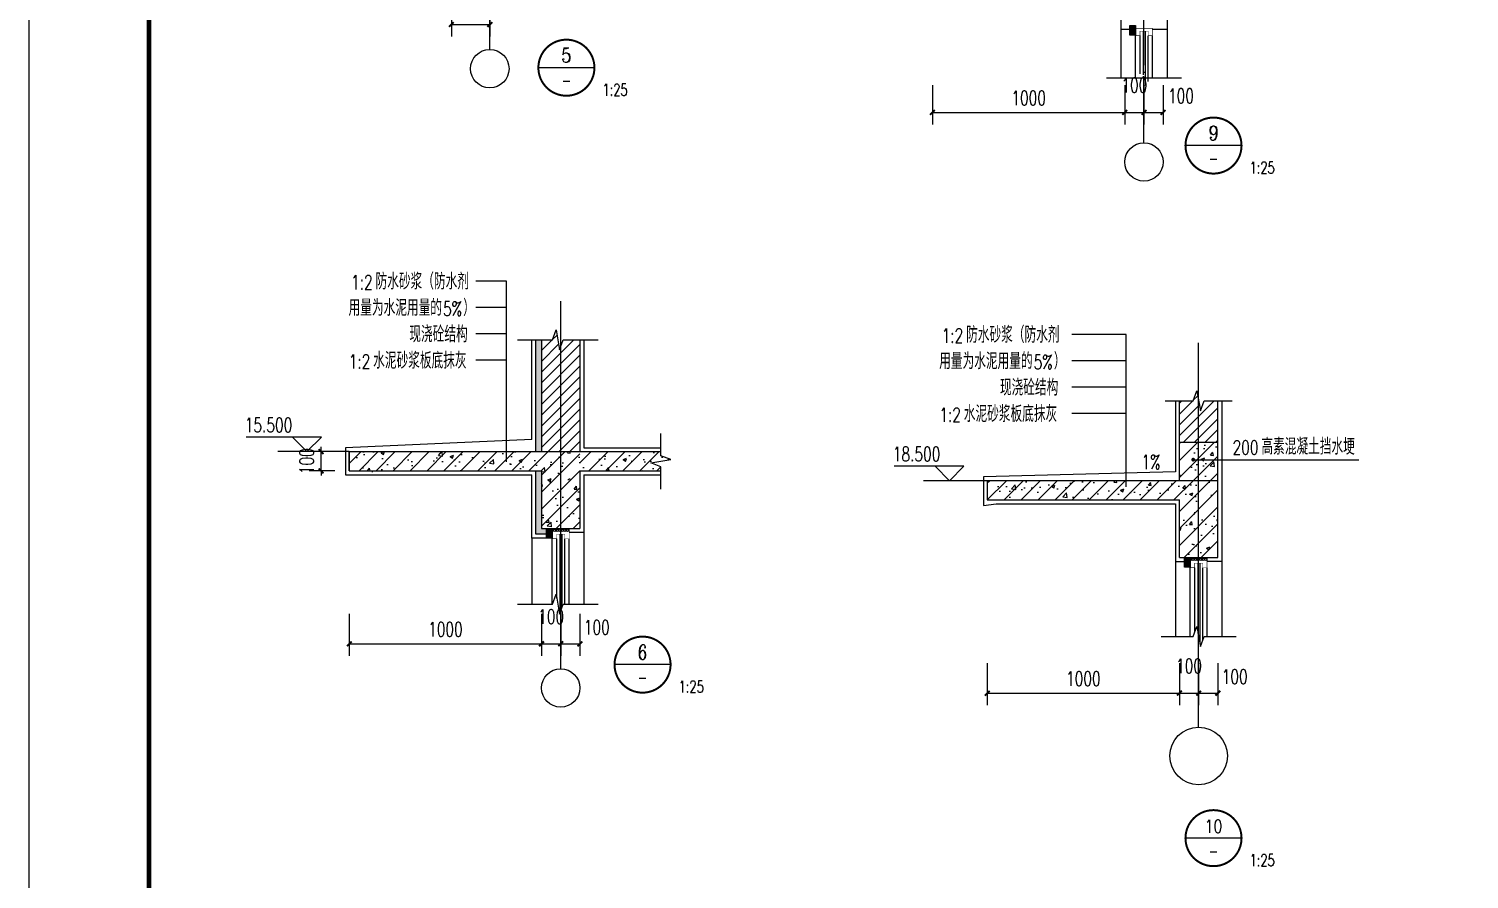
# Model space of a CAD drawing. Extents: x -4747 to 1060961, y -766984 to 396631.
# Drawn here: x 421921 to 466887, y -169445 to -142889 of the extents above; entities that cross this region are included whole.
import ezdxf
from ezdxf.enums import TextEntityAlignment as Align

# ---------------------------------------------------------------- set-up
doc = ezdxf.new("R2010")
doc.units = 0
doc.header["$LTSCALE"] = 1000
doc.header["$MEASUREMENT"] = 0
doc.linetypes.add('DASH', pattern=[0.35, 0.25, -0.1])
doc.linetypes.add('DOTE', pattern=[2.42, 2, -0.2, 0.02, -0.2])
doc.layers.get('0').update_dxf_attribs({"linetype": 'CONTINUOUS'})
doc.layers.get('DEFPOINTS').update_dxf_attribs({"linetype": 'CONTINUOUS'})
for name, color, linetype in [('AXIS', 3, 'CONTINUOUS'), ('DIM_ELEV', 3, 'CONTINUOUS'), ('DIM_IDEN', 3, 'CONTINUOUS'), ('DIM_LEAD', 3, 'CONTINUOUS'), ('DIM_SYMB', 3, 'CONTINUOUS'), ('DOTE', 1, 'DOTE'), ('PUB_DIM', 3, 'CONTINUOUS'), ('PUB_TEXT', 7, 'CONTINUOUS'), ('PUB_TITLE', 4, 'CONTINUOUS'), ('WALL', 6, 'CONTINUOUS'), ('WINDOW', 4, 'CONTINUOUS'), ('做法', 252, 'CONTINUOUS'), ('剖面填充', 147, 'CONTINUOUS'), ('填充', 251, 'CONTINUOUS'), ('详图线条', 9, 'CONTINUOUS'), ('防水', 4, 'CONTINUOUS'), ('面积计算', 7, 'CONTINUOUS')]:
    doc.layers.add(name, color=color, linetype=linetype)
doc.styles.add('_TCH_DIM', font='SIMPLEX', dxfattribs={"bigfont": 'GBCBIG'})
doc.styles.add('_TCH_LABEL', font='COMPLEX', dxfattribs={"bigfont": 'GBCBIG'})
doc.styles.add('DIM_FONT', font='SIMPLEX', dxfattribs={"width": 0.7, "bigfont": 'GBCBIG'})
doc.dimstyles.new('DIMN150', dxfattribs={"dimscale": 1.5, "dimtxt": 300, "dimasz": 100, "dimexe": 250, "dimexo": 300, "dimgap": 150, "dimtad": 1, "dimdec": 0, "dimzin": 0, "dimtxsty": 'DIM_FONT', "dimblk": 'ARCHTICK', "dimcen": 0.09, "dimclrt": 7, "dimazin": 3, "dimtfac": 1, "dimtdec": 0, "dimtix": 1, "dimtmove": 0, "dimatfit": 3, "dimtolj": 1, "dimtzin": 0})
doc.dimstyles.new('DIMN25', dxfattribs={"dimscale": 0.25, "dimtxt": 300, "dimasz": 100, "dimexe": 250, "dimexo": 300, "dimgap": 150, "dimtad": 1, "dimdec": 0, "dimzin": 0, "dimtxsty": 'DIM_FONT', "dimblk": 'ARCHTICK', "dimcen": 0.09, "dimclrt": 7, "dimazin": 3, "dimtfac": 1, "dimtdec": 0, "dimtix": 1, "dimtmove": 0, "dimatfit": 3, "dimtolj": 1, "dimtzin": 0})
pattern_1 = [(45, (-589616.064, 449816.15), (-44.194174, 44.194174), []), (50, (-589616.06, 449816.15), (179.315046, -15.688034), [18.75, -206.25]), (355, (-589616.06, 449816.15), (-34.687833, 188.048033), [15, -165]), (100.4514, (-589601.12, 449814.84), (144.627345, 172.359886), [15.935047, -175.28553]), (46.1842, (-589616.06, 449866.15), (266.81026, -41.379754), [28.125, -309.375]), (96.6356, (-589593.83, 449862.7), (233.66568, 243.52947), [23.90257, -262.92825]), (351.1842, (-589616.06, 449866.15), (233.66549, 243.52965), [22.5, -247.5]), (21, (-589591.06, 449853.65), (149.226763, -100.654723), [18.75, -206.25]), (326, (-589591.06, 449853.65), (60.828833, 181.28751), [15, -165]), (71.4514, (-589578.63, 449845.26), (210.055657, 80.632624), [15.935047, -175.28553]), (37.5, (-589616.064, 449816.15), (3.039964, 83.2234635), [0, -163, 0, -167.5, 0, -165.625]), (7.5, (-589616.06, 449816.15), (65.767384, 98.602928), [0, -95.5, 0, -159.25, 0, -63.125]), (327.5, (-589671.814, 449816.15), (133.455609, -5.638718), [0, -62.5, 0, -195, 0, -258.75]), (317.5, (-589696.81, 449816.15), (145.796542, 25.026246), [0, -81.25, 0, -129.5, 0, -183.75])]

# ---------------------------------------------------------------- blocks, each defined once
blk = doc.blocks.new('_ARCHTICK')
at = {"color": 0, "linetype": 'BYBLOCK', "const_width": 0.4}
blk.add_lwpolyline([(-0.5, -0.5), (0.5, 0.5)], dxfattribs=at)
blk = doc.blocks.new('*D1636')
at = {"layer": 'DEFPOINTS', "color": 0}
for p in [(95, 561.1), (295, 561.1), (295, 329.7)]:
    blk.add_point(p, dxfattribs=at)
at = {"layer": 'PUB_DIM', "color": 0}
for p, q in [((95, 486.1), (95, 267.2)), ((295, 486.1), (295, 267.2)), ((95, 329.7), (295, 329.7))]:
    blk.add_line(p, q, dxfattribs=at)
at = {"layer": 'PUB_DIM', "color": 0, "xscale": 25, "yscale": 25, "zscale": 25, "rotation": 180}
blk.add_blockref('_ARCHTICK', (95, 329.7), dxfattribs=at)
at = {"layer": 'PUB_DIM', "color": 0, "xscale": 25, "yscale": 25, "zscale": 25}
blk.add_blockref('_ARCHTICK', (295, 329.7), dxfattribs=at)
at = {"layer": 'PUB_DIM', "color": 7, "insert": (188.6, 416), "char_height": 75, "attachment_point": 5, "style": 'DIM_FONT'}
blk.add_mtext('\\A1;200', dxfattribs=at)
blk = doc.blocks.new('*D1637')
at = {"layer": 'DEFPOINTS', "color": 0}
for p in [(-95.1, 2857.4), (95, 2857.4), (95, 1357.4)]:
    blk.add_point(p, dxfattribs=at)
at = {"layer": 'PUB_DIM', "color": 0}
for p, q in [((20, 2857.4), (-157.6, 2857.4)), ((-95.1, 1357.4), (-95.1, 2857.4)), ((20, 1357.4), (-157.6, 1357.4))]:
    blk.add_line(p, q, dxfattribs=at)
at = {"layer": 'PUB_DIM', "color": 0, "xscale": 25, "yscale": 25, "zscale": 25}
for p, rotation in [((-95.1, 2857.4), 90), ((-95.1, 1357.4), 270)]:
    blk.add_blockref('_ARCHTICK', p, dxfattribs=dict(at, rotation=rotation))
at = {"layer": 'PUB_DIM', "color": 7, "insert": (-170.1, 2107.4), "char_height": 75, "attachment_point": 5, "rotation": 90, "style": 'DIM_FONT'}
blk.add_mtext('\\A1;1500', dxfattribs=at)
blk = doc.blocks.new('*D1638')
at = {"layer": 'DEFPOINTS', "color": 0}
for p in [(544, 561.1), (1544, 561.1), (1544, 329.7)]:
    blk.add_point(p, dxfattribs=at)
at = {"layer": 'PUB_DIM', "color": 0}
for p, q in [((544, 486.1), (544, 267.2)), ((1544, 486.1), (1544, 267.2)), ((544, 329.7), (1544, 329.7))]:
    blk.add_line(p, q, dxfattribs=at)
at = {"layer": 'PUB_DIM', "color": 0, "xscale": 25, "yscale": 25, "zscale": 25, "rotation": 180}
blk.add_blockref('_ARCHTICK', (544, 329.7), dxfattribs=at)
at = {"layer": 'PUB_DIM', "color": 0, "xscale": 25, "yscale": 25, "zscale": 25}
blk.add_blockref('_ARCHTICK', (1544, 329.7), dxfattribs=at)
at = {"layer": 'PUB_DIM', "color": 7, "insert": (1044, 404.7), "char_height": 75, "attachment_point": 5, "style": 'DIM_FONT'}
blk.add_mtext('\\A1;1000', dxfattribs=at)
blk = doc.blocks.new('*D1639')
at = {"layer": 'DEFPOINTS', "color": 0}
for p in [(1544, 561.1), (1644, 561.1), (1644, 329.7)]:
    blk.add_point(p, dxfattribs=at)
at = {"layer": 'PUB_DIM', "color": 0}
for p, q in [((1544, 486.1), (1544, 267.2)), ((1644, 486.1), (1644, 267.2)), ((1544, 329.7), (1644, 329.7))]:
    blk.add_line(p, q, dxfattribs=at)
at = {"layer": 'PUB_DIM', "color": 0, "xscale": 25, "yscale": 25, "zscale": 25, "rotation": 180}
blk.add_blockref('_ARCHTICK', (1544, 329.7), dxfattribs=at)
at = {"layer": 'PUB_DIM', "color": 0, "xscale": 25, "yscale": 25, "zscale": 25}
blk.add_blockref('_ARCHTICK', (1644, 329.7), dxfattribs=at)
at = {"layer": 'PUB_DIM', "color": 7, "insert": (1594, 471.6), "char_height": 75, "attachment_point": 5, "style": 'DIM_FONT'}
blk.add_mtext('\\A1;100', dxfattribs=at)
blk = doc.blocks.new('*D1640')
at = {"layer": 'DEFPOINTS', "color": 0}
for p in [(1644, 561.1), (1744, 561.1), (1744, 329.7)]:
    blk.add_point(p, dxfattribs=at)
at = {"layer": 'PUB_DIM', "color": 0}
for p, q in [((1644, 486.1), (1644, 267.2)), ((1744, 486.1), (1744, 267.2)), ((1644, 329.7), (1744, 329.7))]:
    blk.add_line(p, q, dxfattribs=at)
at = {"layer": 'PUB_DIM', "color": 0, "xscale": 25, "yscale": 25, "zscale": 25, "rotation": 180}
blk.add_blockref('_ARCHTICK', (1644, 329.7), dxfattribs=at)
at = {"layer": 'PUB_DIM', "color": 0, "xscale": 25, "yscale": 25, "zscale": 25}
blk.add_blockref('_ARCHTICK', (1744, 329.7), dxfattribs=at)
at = {"layer": 'PUB_DIM', "color": 7, "insert": (1831.5, 416), "char_height": 75, "attachment_point": 5, "style": 'DIM_FONT'}
blk.add_mtext('\\A1;100', dxfattribs=at)
blk = doc.blocks.new('*D1641')
at = {"layer": 'DEFPOINTS', "color": 0, "linetype": 'BYBLOCK'}
for p in [(397.5, 1329.9), (544, 1329.9), (544, 1229.9)]:
    blk.add_point(p, dxfattribs=at)
at = {"layer": 'PUB_DIM', "color": 0, "linetype": 'BYBLOCK'}
for p, q in [((397.5, 1329.9), (397.5, 1354.9)), ((469, 1329.9), (335, 1329.9)), ((397.5, 1229.9), (397.5, 1329.9)), ((469, 1229.9), (335, 1229.9)), ((397.5, 1229.9), (397.5, 1204.9))]:
    blk.add_line(p, q, dxfattribs=at)
at = {"layer": 'PUB_DIM', "color": 0, "linetype": 'BYBLOCK', "xscale": 25, "yscale": 25, "zscale": 25}
for p, rotation in [((397.5, 1329.9), 270), ((397.5, 1229.9), 90)]:
    blk.add_blockref('_ARCHTICK', p, dxfattribs=dict(at, rotation=rotation))
at = {"layer": 'PUB_DIM', "color": 7, "linetype": 'BYBLOCK', "insert": (322.5, 1279.9), "char_height": 75, "attachment_point": 5, "rotation": 90, "style": 'DIM_FONT'}
blk.add_mtext('\\A1;100', dxfattribs=at)
blk = doc.blocks.new('*D1658')
at = {"layer": 'DEFPOINTS', "color": 0}
for p in [(491.4, 707.8), (1491.4, 707.8), (1491.4, 476.8)]:
    blk.add_point(p, dxfattribs=at)
at = {"layer": 'PUB_DIM', "color": 0}
for p, q in [((491.4, 632.8), (491.4, 414.3)), ((1491.4, 632.8), (1491.4, 414.3)), ((491.4, 476.8), (1491.4, 476.8))]:
    blk.add_line(p, q, dxfattribs=at)
at = {"layer": 'PUB_DIM', "color": 0, "xscale": 25, "yscale": 25, "zscale": 25, "rotation": 180}
blk.add_blockref('_ARCHTICK', (491.4, 476.8), dxfattribs=at)
at = {"layer": 'PUB_DIM', "color": 0, "xscale": 25, "yscale": 25, "zscale": 25}
blk.add_blockref('_ARCHTICK', (1491.4, 476.8), dxfattribs=at)
at = {"layer": 'PUB_DIM', "color": 7, "insert": (991.4, 551.8), "char_height": 75, "attachment_point": 5, "style": 'DIM_FONT'}
blk.add_mtext('\\A1;1000', dxfattribs=at)
blk = doc.blocks.new('*D1659')
at = {"layer": 'DEFPOINTS', "color": 0}
for p in [(1491.4, 707.8), (1591.4, 707.8), (1591.4, 476.8)]:
    blk.add_point(p, dxfattribs=at)
at = {"layer": 'PUB_DIM', "color": 0}
for p, q in [((1491.4, 632.8), (1491.4, 414.3)), ((1591.4, 632.8), (1591.4, 414.3)), ((1491.4, 476.8), (1591.4, 476.8))]:
    blk.add_line(p, q, dxfattribs=at)
at = {"layer": 'PUB_DIM', "color": 0, "xscale": 25, "yscale": 25, "zscale": 25, "rotation": 180}
blk.add_blockref('_ARCHTICK', (1491.4, 476.8), dxfattribs=at)
at = {"layer": 'PUB_DIM', "color": 0, "xscale": 25, "yscale": 25, "zscale": 25}
blk.add_blockref('_ARCHTICK', (1591.4, 476.8), dxfattribs=at)
at = {"layer": 'PUB_DIM', "color": 7, "insert": (1541.4, 618.7), "char_height": 75, "attachment_point": 5, "style": 'DIM_FONT'}
blk.add_mtext('\\A1;100', dxfattribs=at)
blk = doc.blocks.new('*D1660')
at = {"layer": 'DEFPOINTS', "color": 0}
for p in [(1591.4, 707.8), (1691.4, 707.8), (1691.4, 476.8)]:
    blk.add_point(p, dxfattribs=at)
at = {"layer": 'PUB_DIM', "color": 0}
for p, q in [((1591.4, 632.8), (1591.4, 414.3)), ((1691.4, 632.8), (1691.4, 414.3)), ((1591.4, 476.8), (1691.4, 476.8))]:
    blk.add_line(p, q, dxfattribs=at)
at = {"layer": 'PUB_DIM', "color": 0, "xscale": 25, "yscale": 25, "zscale": 25, "rotation": 180}
blk.add_blockref('_ARCHTICK', (1591.4, 476.8), dxfattribs=at)
at = {"layer": 'PUB_DIM', "color": 0, "xscale": 25, "yscale": 25, "zscale": 25}
blk.add_blockref('_ARCHTICK', (1691.4, 476.8), dxfattribs=at)
at = {"layer": 'PUB_DIM', "color": 7, "insert": (1778.9, 563.1), "char_height": 75, "attachment_point": 5, "style": 'DIM_FONT'}
blk.add_mtext('\\A1;100', dxfattribs=at)
blk = doc.blocks.new('*D76')
at = {"layer": 'DEFPOINTS', "color": 0}
for p in [(450134, -144202), (456134, -144202), (456134, -145500)]:
    blk.add_point(p, dxfattribs=at)
at = {"layer": 'PUB_DIM', "color": 0}
for p, q in [((450134, -144652), (450134, -145875)), ((456134, -144652), (456134, -145875)), ((450134, -145500), (456134, -145500))]:
    blk.add_line(p, q, dxfattribs=at)
at = {"layer": 'PUB_DIM', "color": 0, "xscale": 150, "yscale": 150, "zscale": 150, "rotation": 180}
blk.add_blockref('_ARCHTICK', (450134, -145500), dxfattribs=at)
at = {"layer": 'PUB_DIM', "color": 0, "xscale": 150, "yscale": 150, "zscale": 150}
blk.add_blockref('_ARCHTICK', (456134, -145500), dxfattribs=at)
at = {"layer": 'PUB_DIM', "color": 7, "insert": (453134, -145050), "char_height": 450, "attachment_point": 5, "style": 'DIM_FONT'}
blk.add_mtext('\\A1;1000', dxfattribs=at)
blk = doc.blocks.new('*D77')
at = {"layer": 'DEFPOINTS', "color": 0}
for p in [(456134, -144202), (456734, -144202), (456734, -145500)]:
    blk.add_point(p, dxfattribs=at)
at = {"layer": 'PUB_DIM', "color": 0}
for p, q in [((456134, -144652), (456134, -145875)), ((456734, -144652), (456734, -145875)), ((456134, -145500), (456734, -145500))]:
    blk.add_line(p, q, dxfattribs=at)
at = {"layer": 'PUB_DIM', "color": 0, "xscale": 150, "yscale": 150, "zscale": 150, "rotation": 180}
blk.add_blockref('_ARCHTICK', (456134, -145500), dxfattribs=at)
at = {"layer": 'PUB_DIM', "color": 0, "xscale": 150, "yscale": 150, "zscale": 150}
blk.add_blockref('_ARCHTICK', (456734, -145500), dxfattribs=at)
at = {"layer": 'PUB_DIM', "color": 7, "insert": (456434, -144649), "char_height": 450, "attachment_point": 5, "style": 'DIM_FONT'}
blk.add_mtext('\\A1;100', dxfattribs=at)
blk = doc.blocks.new('*D78')
at = {"layer": 'DEFPOINTS', "color": 0}
for p in [(456734, -144202), (457334, -144202), (457334, -145500)]:
    blk.add_point(p, dxfattribs=at)
at = {"layer": 'PUB_DIM', "color": 0}
for p, q in [((456734, -144652), (456734, -145875)), ((457334, -144652), (457334, -145875)), ((456734, -145500), (457334, -145500))]:
    blk.add_line(p, q, dxfattribs=at)
at = {"layer": 'PUB_DIM', "color": 0, "xscale": 150, "yscale": 150, "zscale": 150, "rotation": 180}
blk.add_blockref('_ARCHTICK', (456734, -145500), dxfattribs=at)
at = {"layer": 'PUB_DIM', "color": 0, "xscale": 150, "yscale": 150, "zscale": 150}
blk.add_blockref('_ARCHTICK', (457334, -145500), dxfattribs=at)
at = {"layer": 'PUB_DIM', "color": 7, "insert": (457889, -144983), "char_height": 450, "attachment_point": 5, "style": 'DIM_FONT'}
blk.add_mtext('\\A1;100', dxfattribs=at)
blk = doc.blocks.new('A$C05FE5A59')
at = {"layer": 'WINDOW'}
h = blk.add_hatch(dxfattribs=at)
h.set_pattern_fill('ANSI37', color=256, scale=75, style=0)
h.set_pattern_definition([(315, (-567460.188, -125989.912), (-6.62912607, -6.62912607), []), (225, (-567460.188, -125989.912), (-6.62912607, 6.62912607), [])])
h.paths.add_polyline_path([(238.7, 907.4), (238.7, 892.4), (192.5, 892.4), (192.5, 907.4)])
h.paths.add_polyline_path([(151.3, 892.4), (151.3, 907.4), (192.5, 907.4), (192.5, 892.4)])
at = {"layer": '剖面填充'}
h = blk.add_hatch(dxfattribs=at)
h.set_pattern_fill('钢筋混凝土', color=256, scale=25, style=0)
h.set_pattern_definition([(45, (-931707.375, 39516.905), (-44.194174, 44.194174), []), (50, (-931707.37, 39516.9), (179.315046, -15.688034), [18.75, -206.25]), (355, (-931707.37, 39516.9), (-34.687833, 188.048033), [15, -165]), (100.4514, (-931692.43, 39515.6), (144.627345, 172.359886), [15.935047, -175.285528]), (46.1842, (-931707.37, 39566.9), (266.81026, -41.379754), [28.125, -309.375]), (96.6356, (-931685.14, 39563.46), (233.66568, 243.52947), [23.90257, -262.92825]), (351.1842, (-931707.37, 39566.9), (233.66549, 243.52965), [22.5, -247.5]), (21, (-931682.37, 39554.4), (149.226763, -100.654723), [18.75, -206.25]), (326, (-931682.37, 39554.4), (60.828833, 181.28751), [15, -165]), (71.4514, (-931669.94, 39546.02), (210.055657, 80.632624), [15.935047, -175.285528]), (37.5, (-931707.375, 39516.905), (3.039964, 83.2234635), [0, -163, 0, -167.5, 0, -165.625]), (7.5, (-931707.375, 39516.905), (65.767384, 98.602928), [0, -95.5, 0, -159.25, 0, -63.125]), (327.5, (-931763.125, 39516.905), (133.455609, -5.638718), [0, -62.5, 0, -195, 0, -258.75]), (317.5, (-931788.12, 39516.9), (145.796542, 25.026246), [0, -81.25, 0, -129.5, 0, -183.75])])
h.paths.add_polyline_path([(195, 2857.4), (95, 2857.4), (95, 1857.4), (95, 1557.4), (95, 1357.4), (95, 1257.4), (95, 907.4), (295, 907.4), (295, 1257.4), (295, 1357.4), (195, 1357.4), (195, 1845.5), (138.7, 1845.5), (128.7, 1850.5), (138.7, 1855.5), (195, 1855.5)])
h.paths.add_polyline_path([(571.5, 1340.3), (571.5, 1357.4), (295, 1357.4), (295, 1257.4), (1096.9, 1257.4), (1096.9, 1338.1), (1043.9, 1357.4), (571.5, 1357.4), (571.5, 1340.3, -1), (571.5, 1330.3, -1)])
h = blk.add_hatch(dxfattribs=at)
h.set_pattern_fill('HEX', color=256, scale=5, style=0)
h.set_pattern_definition([(0, (-256845.203, -22182.951), (0, 8.24889), [4.7625, -9.525]), (120, (-256845.203, -22182.951), (-7.1437483, -4.124445), [4.7625, -9.525]), (60, (-256840.44, -22182.951), (-7.1437483, 4.124445), [4.7625, -9.525])])
h.paths.add_polyline_path([(1096.9, 1377.4), (1096.9, 1427.4), (215, 1427.4), (215, 1377.4)])
h = blk.add_hatch(dxfattribs=at)
h.set_pattern_fill('钢筋混凝土', color=256, scale=25, style=0)
h.set_pattern_definition([(45, (-256845.2, -22182.95), (-44.194174, 44.194174), []), (50, (-256845.2, -22182.95), (179.315046, -15.68803), [18.75, -206.25]), (355, (-256845.2, -22182.95), (-34.68783, 188.04803), [15, -165]), (100.4514, (-256830.26, -22184.26), (144.62735, 172.35989), [15.93505, -175.28553]), (46.1842, (-256845.2, -22132.95), (266.81026, -41.37975), [28.125, -309.375]), (96.6356, (-256822.97, -22136.4), (233.66568, 243.52947), [23.90257, -262.92825]), (351.1842, (-256845.2, -22132.95), (233.6655, 243.52965), [22.5, -247.5]), (21, (-256820.2, -22145.45), (149.22676, -100.65472), [18.75, -206.25]), (326, (-256820.2, -22145.45), (60.82883, 181.28751), [15, -165]), (71.4514, (-256807.77, -22153.84), (210.05566, 80.63262), [15.93505, -175.28553]), (37.5, (-256845.2, -22182.95), (3.039964, 83.223463), [0, -163, 0, -167.5, 0, -165.625]), (7.5, (-256845.2, -22182.95), (65.767384, 98.602928), [0, -95.5, 0, -159.25, 0, -63.125]), (327.5, (-256900.95, -22182.95), (133.455609, -5.638718), [0, -62.5, 0, -195, 0, -258.75]), (317.5, (-256925.95, -22182.95), (145.79654, 25.026246), [0, -81.25, 0, -129.5, 0, -183.75])])
edge = h.paths.add_edge_path()
edge.add_line((1096.9, 1447.4), (1096.9, 1487.4))
edge.add_line((1096.9, 1487.4), (753, 1487.4))
edge.add_line((753, 1487.4), (675, 1485.1))
edge.add_arc((675.6, 1475.1), 10, 93.39017, 180)
edge.add_line((665.6, 1475.1), (665.6, 1459.7))
edge.add_arc((655.6, 1459.7), 10, -89.66556, 0, ccw=False)
edge.add_line((655.7, 1449.7), (655.6, 1449.7))
edge.add_line((655.6, 1449.7), (655.6, 1447.4))
edge.add_line((655.6, 1447.4), (1096.9, 1447.4))
at = {"layer": '填充'}
blk.add_hatch(color=256, dxfattribs=at).paths.add_polyline_path([(121.3, 907.4), (151.3, 907.4), (151.3, 857.4), (121.3, 857.4)])
at = {"layer": '防水'}
blk.add_hatch(color=256, dxfattribs=at).paths.add_polyline_path([(238.6, 1845.5), (234.2, 1845.5), (234.2, 1845.5, 0.058482), (234.2, 1855.5), (238.6, 1855.5)])
at = {"layer": 'AXIS'}
blk.add_circle((295, 100), 100, dxfattribs=at)
at = {"layer": 'DIM_ELEV'}
for p, q in [((-174, 1432.4), (-525, 1432.4)), ((-249, 1357.4), (-324, 1432.4)), ((-249, 1357.4), (-174, 1432.4))]:
    blk.add_line(p, q, dxfattribs=at)
blk.add_lwpolyline([(-90.5, 1357.4), (-289.8, 1357.4)], dxfattribs=at)
at = {"layer": 'DIM_LEAD'}
for p, q in [((222.9, 1851.4), (377.7, 2063.1)), ((377.7, 2063.1), (955.3, 2063.1)), ((571.5, 1335.3), (571.5, 1721.5)), ((571.5, 1721.5), (1067.4, 1721.5))]:
    blk.add_line(p, q, dxfattribs=at)
at = {"layer": 'DIM_LEAD', "const_width": 10}
for points in [[(220, 1847.4, 1), (225.9, 1855.5, 1)], [(571.5, 1330.3, 1), (571.5, 1340.3, 1)]]:
    blk.add_lwpolyline(points, format="xyb", close=True, dxfattribs=at)
at = {"layer": 'DIM_SYMB'}
blk.add_lwpolyline([(1096.9, 1162.4), (1096.9, 1338.1), (1044.4, 1357.2), (1149.4, 1375.7), (1096.9, 1394.4), (1096.9, 1570.1)], dxfattribs=at)
at = {"layer": 'DIM_SYMB', "linetype": 'BYBLOCK'}
blk.add_lwpolyline([(0, 634), (166.9, 634), (186, 686.5), (204.5, 581.5), (223.1, 634), (390, 634)], dxfattribs=at)
at = {"layer": 'DOTE'}
blk.add_line((295, 200), (295, 2959.4), dxfattribs=at)
at = {"layer": 'WALL'}
for points in [[(195, 2857.4), (95, 2857.4), (95, 1857.4), (95, 1857.4), (95, 1557.4), (95, 1557.4)], [(195, 2857.4), (195, 1357.4)], [(95, 1557.4), (95, 1357.4)], [(95, 1357.4), (95, 1357.4)], [(95, 1257.4), (95, 1357.4)], [(195, 1357.4), (1096.9, 1357.4)], [(195, 1357.4), (295, 1357.4)], [(95, 1257.4), (95, 907.4)], [(95, 1257.4), (95, 907.4), (295, 907.4), (295, 1257.4)], [(95, 1257.4), (95, 1257.4)], [(295, 1257.4), (1096.9, 1257.4)]]:
    blk.add_lwpolyline(points, dxfattribs=at)
at = {"layer": 'WINDOW'}
for p, q in [((151.3, 634), (151.3, 854.5)), ((174.7, 655.4), (174.7, 854.5)), ((192.5, 649.6), (192.5, 877.8)), ((202.2, 594.5), (202.2, 877.8)), ((216.6, 615.6), (216.6, 853.8)), ((238.7, 634), (238.7, 853.8))]:
    blk.add_line(p, q, dxfattribs=at)
at = {"layer": 'WINDOW', "const_width": 2.62}
blk.add_lwpolyline([(151.3, 892.4), (151.3, 854.5), (174.7, 854.5), (174.7, 877.8), (216.6, 877.8), (216.6, 853.8), (238.7, 853.8), (238.7, 892.4), (151.3, 892.4)], dxfattribs=at)
at = {"layer": '做法'}
for p, q in [((151.3, 892.4), (151.3, 907.4)), ((238.7, 892.4), (238.7, 907.4))]:
    blk.add_line(p, q, dxfattribs=at)
at = {"layer": '填充'}
blk.add_lwpolyline([(121.3, 907.4), (151.3, 907.4), (151.3, 857.4), (121.3, 857.4)], close=True, dxfattribs=at)
at = {"layer": '详图线条'}
for points in [[(215, 1357.4), (215, 2877.4), (75, 2877.4), (75, 1837.4), (75, 1837.4), (75, 1422.3)], [(215, 1487.4), (229.9, 1487.4)], [(215, 1447.4), (1096.9, 1447.4)], [(215, 1447.4), (655.6, 1447.4)], [(215, 1427.4), (1096.9, 1427.4)], [(215, 1427.4), (1096.9, 1427.4)], [(655.6, 1495.1), (1096.9, 1495.1)], [(655.6, 1447.4), (655.6, 1495.1)], [(655.6, 1487.4), (1096.9, 1487.4)], [(75, 1422.3), (75, 1377.4), (75, 1237.4), (75, 1237.4)], [(215, 1377.4), (1096.9, 1377.4)], [(1096.9, 1237.4), (315, 1237.4), (315, 887.4)], [(75, 887.4), (75, 634)], [(315, 887.4), (315, 634)]]:
    blk.add_lwpolyline(points, dxfattribs=at)
at = {"layer": '详图线条', "linetype": 'BYBLOCK'}
for points in [[(75, 1237.4), (75, 887.4), (121.3, 887.4)], [(121.3, 887.4), (151.3, 887.4)], [(238.7, 887.4), (315, 887.4)]]:
    blk.add_lwpolyline(points, dxfattribs=at)
at = {"layer": '防水'}
for p, q in [((225, 1823.6), (225, 1877.4)), ((128.7, 1850.5), (138.7, 1855.5)), ((138.7, 1845.5), (128.7, 1850.5)), ((234.2, 1855.5), (234.2, 1845.5)), ((238.6, 1855.5), (238.6, 1845.5))]:
    blk.add_line(p, q, dxfattribs=at)
at = {"layer": '防水', "linetype": 'DASH', "ltscale": 0.1}
for p, q in [((238.6, 1855.5), (138.7, 1855.5)), ((238.6, 1845.5), (138.7, 1845.5))]:
    blk.add_line(p, q, dxfattribs=at)
at = {"layer": '防水', "linetype": 'DASH', "const_width": 5}
for points in [[(1013.5, 1495.1), (675.6, 1485.1, 0.414214), (665.6, 1475.1), (665.6, 1459.7, -0.412505), (655.7, 1449.7), (255, 1447.4, -0.414214), (225, 1477.4), (225, 1877.4)], [(1096.9, 1495.1), (665.6, 1495.1, 0.414214), (655.6, 1485.1), (655.6, 1462.4, -0.414214), (645.6, 1452.4), (260, 1452.4, -0.414214), (230, 1482.4), (225, 1859.3)]]:
    blk.add_lwpolyline(points, format="xyb", dxfattribs=at)
at = {"layer": '防水'}
blk.add_arc((191.6, 1850.5), 42.9, 321.1529, 38.84614, dxfattribs=at)
at = {"layer": 'PUB_TEXT', "style": '_TCH_DIM'}
for s, p in [('水泥钉或射钉', (365.4, 2089.4)), ('镀锌垫片', (695.4, 1949.4)), ('见上人屋面做法', (618.6, 1747.7))]:
    blk.add_text(s, height=84.4, dxfattribs=at).set_placement(p)
at = {"layer": 'PUB_TEXT', "style": '_TCH_DIM', "width": 0.705882}
for s, p in [('@500', (734, 2089.4)), ('12.5(17.0)', (-532.5, 1458.6))]:
    blk.add_text(s, height=74.38, dxfattribs=at).set_placement(p)
at = {"layer": 'PUB_DIM'}
dim = blk.add_aligned_dim(p1=(95, 1357.4), p2=(95, 2857.4), distance=190.1, dimstyle='DIMN25', dxfattribs=at)
dim.commit()
dim.dimension.update_dxf_attribs({"geometry": '*D1637', "text_midpoint": (-170.1, 2107.4)})
dim = blk.add_linear_dim(base=(295, 329.7), p1=(95, 561.1), p2=(295, 561.1), angle=0, dimstyle='DIMN25', dxfattribs=at)
dim.commit()
dim.dimension.update_dxf_attribs({"geometry": '*D1636', "text_midpoint": (188.6, 416), "dimtype": 161})
blk = doc.blocks.new('A$C57057C19')
at = {"layer": 'WINDOW'}
h = blk.add_hatch(dxfattribs=at)
h.set_pattern_fill('ANSI37', color=256, scale=75, style=0)
h.set_pattern_definition([(315, (-566011.202, -125967.411), (-6.62912607, -6.62912607), []), (225, (-566011.202, -125967.411), (-6.62912607, 6.62912607), [])])
h.paths.add_polyline_path([(1687.7, 929.9), (1687.7, 914.9), (1641.5, 914.9), (1641.5, 929.9)])
h.paths.add_polyline_path([(1600.3, 914.9), (1600.3, 929.9), (1641.5, 929.9), (1641.5, 914.9)])
at = {"layer": '剖面填充'}
h = blk.add_hatch(dxfattribs=at)
h.set_pattern_fill('ANSI31', color=256, scale=25, style=0)
h.set_pattern_definition([(45, (-261955.166, -9472.62), (-28.0633004, 28.0633004), [])])
h.paths.add_polyline_path([(1657.1, 1911.7), (1644, 1874.7), (1644, 1329.9), (1744, 1329.9), (1744, 1911.7)])
h.paths.add_polyline_path([(1644, 1874.7), (1638.5, 1859.2), (1620, 1964.2), (1600.9, 1911.7), (1544, 1911.7), (1544, 1329.9), (1644, 1329.9)])
h = blk.add_hatch(dxfattribs=at)
h.set_pattern_fill('HEX', color=256, scale=5, style=0)
h.set_pattern_definition([(0, (-261955.166, -9472.618), (0, 8.24889), [4.7625, -9.525]), (120, (-261955.166, -9472.618), (-7.1437483, -4.124445), [4.7625, -9.525]), (60, (-261950.4034, -9472.618), (-7.1437483, 4.124445), [4.7625, -9.525])])
h.paths.add_polyline_path([(1544, 1229.9), (1514, 1229.9), (1514, 899.9), (1570.3, 899.9), (1570.3, 929.9), (1544, 929.9)])
h.paths.add_polyline_path([(1544, 1911.7), (1514, 1911.7), (1514, 1329.9), (1544, 1329.9)])
h = blk.add_hatch(dxfattribs=at)
h.set_pattern_fill('钢筋混凝土', color=256, scale=25, style=0)
h.set_pattern_definition([(45, (-261955.166, -9472.62), (-44.194174, 44.194174), []), (50, (-261955.17, -9472.62), (179.315046, -15.68803), [18.75, -206.25]), (355, (-261955.17, -9472.62), (-34.68783, 188.04803), [15, -165]), (100.4514, (-261940.22, -9473.93), (144.62735, 172.35989), [15.93505, -175.28553]), (46.1842, (-261955.17, -9422.62), (266.81026, -41.37975), [28.125, -309.375]), (96.6356, (-261932.93, -9426.07), (233.66568, 243.52947), [23.90257, -262.92825]), (351.1842, (-261955.17, -9422.62), (233.6655, 243.52965), [22.5, -247.5]), (21, (-261930.17, -9435.12), (149.22676, -100.65472), [18.75, -206.25]), (326, (-261930.17, -9435.12), (60.82883, 181.28751), [15, -165]), (71.4514, (-261917.73, -9443.5), (210.05566, 80.63262), [15.93505, -175.28553]), (37.5, (-261955.166, -9472.62), (3.039964, 83.223463), [0, -163, 0, -167.5, 0, -165.625]), (7.5, (-261955.17, -9472.62), (65.767384, 98.602928), [0, -95.5, 0, -159.25, 0, -63.125]), (327.5, (-262010.916, -9472.62), (133.455609, -5.638718), [0, -62.5, 0, -195, 0, -258.75]), (317.5, (-262035.92, -9472.62), (145.79654, 25.026246), [0, -81.25, 0, -129.5, 0, -183.75])])
h.paths.add_polyline_path([(1644, 1329.9), (544, 1329.9), (544, 1229.9), (1544, 1229.9), (1544, 929.9), (1644, 929.9)])
h.paths.add_polyline_path([(1744, 1329.9), (1644, 1329.9), (1644, 929.9), (1744, 929.9)])
h = blk.add_hatch(dxfattribs=at)
h.set_pattern_fill('钢筋混凝土', color=256, scale=25, style=0)
h.set_pattern_definition([(45, (-3231266.82, 139598.6), (-44.1941738, 44.1941738), []), (50, (-3231266.82, 139598.6), (179.3150457, -15.688034), [18.75, -206.25]), (355, (-3231266.82, 139598.6), (-34.687833, 188.048033), [15, -165]), (100.4514, (-3231251.88, 139597.3), (144.627345, 172.3598855), [15.935047, -175.285528]), (46.1842, (-3231266.82, 139648.6), (266.810262, -41.379754), [28.125, -309.375]), (96.6356, (-3231244.58, 139645.15), (233.665676, 243.529468), [23.902572, -262.92825]), (351.1842, (-3231266.82, 139648.6), (233.665486, 243.52965), [22.5, -247.5]), (21, (-3231241.82, 139636.1), (149.226763, -100.654723), [18.75, -206.25]), (326, (-3231241.82, 139636.1), (60.828833, 181.287511), [15, -165]), (71.4514, (-3231229.38, 139627.71), (210.055657, 80.632624), [15.935047, -175.285528]), (37.5, (-3231266.82, 139598.6), (3.0399638, 83.2234635), [0, -163, 0, -167.5, 0, -165.625]), (7.5, (-3231266.82, 139598.6), (65.7673844, 98.602928), [0, -95.5, 0, -159.25, 0, -63.125]), (327.5, (-3231322.57, 139598.6), (133.455609, -5.638718), [0, -62.5, 0, -195, 0, -258.75]), (317.5, (-3231347.57, 139598.6), (145.7965423, 25.0262456), [0, -81.25, 0, -129.5, 0, -183.75])])
h.paths.add_polyline_path([(2217.3, 1289.4), (2164.8, 1308), (2164.8, 1329.9), (1744, 1329.9), (1744, 1229.9), (2164.8, 1229.9), (2164.8, 1251.7), (2112.3, 1270.9)])
at = {"layer": '填充'}
blk.add_hatch(color=256, dxfattribs=at).paths.add_polyline_path([(1570.3, 929.9), (1600.3, 929.9), (1600.3, 879.9), (1570.3, 879.9)])
at = {"layer": 'AXIS'}
blk.add_circle((1644, 100), 100, dxfattribs=at)
at = {"layer": 'DIM_ELEV'}
for p, q in [((398.7, 1404.9), (7.5, 1404.9)), ((323.7, 1329.9), (248.7, 1404.9)), ((323.7, 1329.9), (398.7, 1404.9))]:
    blk.add_line(p, q, dxfattribs=at)
blk.add_lwpolyline([(544, 1329.9), (172.4, 1329.9)], dxfattribs=at)
at = {"layer": 'DIM_SYMB'}
for p, q in [((1362.2, 2217.6), (1202.2, 2217.6)), ((1362.2, 1805.5), (1362.2, 2217.6)), ((1362.2, 2080.3), (1202.2, 2080.3)), ((1362.2, 1942.9), (1202.2, 1942.9)), ((1362.2, 1805.5), (1202.2, 1805.5)), ((1362.2, 1277.4), (1362.2, 1805.5))]:
    blk.add_line(p, q, dxfattribs=at)
at = {"layer": 'DIM_SYMB', "linetype": 'BYBLOCK'}
for points in [[(1419, 1911.7), (1600.9, 1911.7), (1620, 1964.2), (1638.5, 1859.2), (1657.1, 1911.7), (1839, 1911.7)], [(2164.8, 1134.9), (2164.8, 1251.7), (2112.3, 1270.9), (2217.3, 1289.4), (2164.8, 1308), (2164.8, 1424.9)]]:
    blk.add_lwpolyline(points, dxfattribs=at)
at = {"layer": 'DIM_SYMB'}
blk.add_lwpolyline([(1419, 536.4), (1600.9, 536.4), (1620, 588.9), (1638.5, 483.9), (1657.1, 536.4), (1839, 536.4)], dxfattribs=at)
at = {"layer": 'DOTE'}
blk.add_line((1644, 200), (1644, 2113.9), dxfattribs=at)
at = {"layer": 'WALL'}
for points in [[(1544, 1911.7), (1544, 1329.9)], [(1744, 1911.7), (1744, 1329.9)], [(544, 1329.9), (2164.8, 1329.9)], [(544, 1229.9), (544, 1329.9)], [(644, 1229.9), (1544, 1229.9)], [(1544, 1229.9), (1544, 929.9)], [(1744, 1229.9), (1744, 929.9)], [(1744, 1229.9), (2164.8, 1229.9)], [(1544, 929.9), (1744, 929.9)]]:
    blk.add_lwpolyline(points, dxfattribs=at)
at = {"layer": 'WALL', "linetype": 'BYBLOCK'}
blk.add_lwpolyline([(544, 1329.9), (544, 1229.9), (644, 1229.9), (644, 1229.9)], dxfattribs=at)
at = {"layer": 'WINDOW'}
for p, q in [((1641.5, 492.3), (1641.5, 900.3)), ((1651.2, 519.7), (1651.2, 900.3)), ((1600.3, 536.4), (1600.3, 877)), ((1623.6, 568), (1623.6, 877)), ((1665.6, 536.4), (1665.6, 876.3)), ((1687.7, 536.4), (1687.7, 876.3))]:
    blk.add_line(p, q, dxfattribs=at)
at = {"layer": 'WINDOW', "const_width": 2.62}
blk.add_lwpolyline([(1600.3, 914.9), (1600.3, 877), (1623.6, 877), (1623.6, 900.3), (1665.6, 900.3), (1665.6, 876.3), (1687.7, 876.3), (1687.7, 914.9), (1600.3, 914.9)], dxfattribs=at)
at = {"layer": '做法'}
for p, q in [((1600.3, 914.9), (1600.3, 929.9)), ((1687.7, 914.9), (1687.7, 929.9))]:
    blk.add_line(p, q, dxfattribs=at)
at = {"layer": '剖面填充', "linetype": 'BYBLOCK'}
for points in [[(1764, 1349.9), (2164.8, 1349.9)], [(1764, 1209.9), (2164.8, 1209.9)]]:
    blk.add_lwpolyline(points, dxfattribs=at)
at = {"layer": '填充'}
blk.add_lwpolyline([(1570.3, 929.9), (1600.3, 929.9), (1600.3, 879.9), (1570.3, 879.9)], close=True, dxfattribs=at)
at = {"layer": '详图线条'}
for points in [[(1494, 1393.4), (1494, 1911.7)], [(1514, 1329.9), (1514, 1911.7)], [(1764, 1911.7), (1764, 1349.9)], [(1494, 1393.4), (524, 1349.9), (524, 1209.9)], [(524, 1329.9), (524, 1209.9), (664, 1209.9), (664, 1209.9)], [(664, 1223.6), (664, 1229.9)], [(664, 1209.9), (1494, 1209.9)], [(1570.3, 879.9), (1494, 879.9), (1494, 1209.9)], [(1570.3, 899.9), (1514, 899.9), (1514, 1229.9)], [(1764, 1209.9), (1764, 909.9), (1687.7, 909.9)], [(1764, 909.9), (1764, 536.4)], [(1494, 879.9), (1494, 536.4)]]:
    blk.add_lwpolyline(points, dxfattribs=at)
at = {"layer": 'PUB_TEXT', "style": '_TCH_DIM'}
for s, p in [('防水砂浆（防水剂', (680.4, 2173.9)), ('用量为水泥用量的', (540.3, 2036.5)), ('）', (1136.8, 2036.5)), ('现浇砼结构', (856.3, 1899.1)), ('水泥砂浆板底抹灰', (668.3, 1761.8))]:
    blk.add_text(s, height=84.4, dxfattribs=at).set_placement(p)
at = {"layer": 'PUB_TEXT', "style": '_TCH_DIM', "width": 0.705882}
for s, p in [('1:2', (552.9, 2173.9)), ('5%', (1031.8, 2036.5)), ('1:2', (540.8, 1761.8)), ('15.500', (0, 1431.1))]:
    blk.add_text(s, height=74.38, dxfattribs=at).set_placement(p)
at = {"layer": 'PUB_DIM', "linetype": 'BYBLOCK'}
dim = blk.add_aligned_dim(p1=(544, 1229.9), p2=(544, 1329.9), distance=146.5, dimstyle='DIMN25', dxfattribs=at)
dim.commit()
dim.dimension.update_dxf_attribs({"geometry": '*D1641', "text_midpoint": (322.5, 1279.9)})
at = {"layer": 'PUB_DIM'}
dim = blk.add_aligned_dim(p1=(544, 561.1), p2=(1544, 561.1), distance=-231.3, dimstyle='DIMN25', dxfattribs=at)
dim.commit()
dim.dimension.update_dxf_attribs({"geometry": '*D1638', "text_midpoint": (1044, 404.7)})
for base, p1, p2, picture, middle in [((1644, 329.7), (1544, 561.1), (1644, 561.1), '*D1639', (1594, 471.6)), ((1744, 329.7), (1644, 561.1), (1744, 561.1), '*D1640', (1831.5, 416))]:
    dim = blk.add_linear_dim(base=base, p1=p1, p2=p2, angle=0, dimstyle='DIMN25', dxfattribs=at)
    dim.commit()
    dim.dimension.update_dxf_attribs({"geometry": picture, "text_midpoint": middle, "dimtype": 161})
blk = doc.blocks.new('A$C18354D43')
at = {"layer": 'WINDOW'}
h = blk.add_hatch(dxfattribs=at)
h.set_pattern_fill('ANSI37', color=256, scale=75, style=0)
h.set_pattern_definition([(315, (-566063.8185, -125714.709), (-6.62912607, -6.62912607), []), (225, (-566063.8185, -125714.709), (-6.62912607, 6.62912607), [])])
h.paths.add_polyline_path([(1635.1, 1182.6), (1635.1, 1167.6), (1588.9, 1167.6), (1588.9, 1182.6)])
h.paths.add_polyline_path([(1547.6, 1167.6), (1547.6, 1182.6), (1588.9, 1182.6), (1588.9, 1167.6)])
at = {"layer": '剖面填充'}
h = blk.add_hatch(dxfattribs=at)
h.set_pattern_fill('ANSI31', color=256, scale=25, style=0)
h.set_pattern_definition([(45, (-589616.064, 449816.15), (-28.0633004, 28.0633004), [])])
h.paths.add_polyline_path([(1591.4, 1999.8), (1582.4, 2050.9), (1563.2, 1998.4), (1491.4, 1998.4), (1491.4, 1782.6), (1591.4, 1782.6)])
h.paths.add_polyline_path([(1691.4, 1998.4), (1619.5, 1998.4), (1600.9, 1945.9), (1591.4, 1999.8), (1591.4, 1782.6), (1691.4, 1782.6)])
h = blk.add_hatch(dxfattribs=at)
h.set_pattern_fill('钢筋混凝土', color=256, scale=25, style=0)
h.set_pattern_definition(pattern_1)
h.paths.add_polyline_path([(1491.4, 1782.6), (1491.4, 1582.6), (1591.4, 1582.6), (1591.4, 1782.6)])
h.paths.add_polyline_path([(1591.4, 1782.6), (1591.4, 1582.6), (1691.4, 1582.6), (1691.4, 1782.6)])
h = blk.add_hatch(dxfattribs=at)
h.set_pattern_fill('钢筋混凝土', color=256, scale=25, style=0)
h.set_pattern_definition(pattern_1)
h.paths.add_polyline_path([(491.4, 1582.6), (491.4, 1482.6), (1491.4, 1482.6), (1491.4, 1182.6), (1591.4, 1182.6), (1591.4, 1582.6)])
h.paths.add_polyline_path([(1591.4, 1582.6), (1591.4, 1182.6), (1691.4, 1182.6), (1691.4, 1582.6)])
at = {"layer": '填充'}
blk.add_hatch(color=256, dxfattribs=at).paths.add_polyline_path([(1517.6, 1182.6), (1547.6, 1182.6), (1547.6, 1132.6), (1517.6, 1132.6)])
at = {"layer": 'AXIS'}
blk.add_circle((1591.4, 150), 150, dxfattribs=at)
at = {"layer": 'DIM_ELEV'}
for p, q in [((370, 1657.6), (7.5, 1657.6)), ((295, 1582.6), (220, 1657.6)), ((295, 1582.6), (370, 1657.6))]:
    blk.add_line(p, q, dxfattribs=at)
blk.add_lwpolyline([(491.4, 1582.6), (159.4, 1582.6)], dxfattribs=at)
at = {"layer": 'DIM_LEAD'}
for p, q in [((1563.3, 1691.9), (2184.4, 1691.9)), ((2184.4, 1691.9), (2424.5, 1691.9))]:
    blk.add_line(p, q, dxfattribs=at)
at = {"layer": 'DIM_LEAD', "const_width": 10}
blk.add_lwpolyline([(1558.3, 1691.9, 1), (1568.3, 1691.9, 1)], format="xyb", close=True, dxfattribs=at)
at = {"layer": 'DIM_SYMB'}
for p, q in [((1214, 2344), (931.4, 2344)), ((1214, 1931.9), (1214, 2344)), ((1214, 2206.6), (931.4, 2206.6)), ((1214, 2069.3), (931.4, 2069.3)), ((1214, 1931.9), (931.4, 1931.9)), ((1214, 1550.9), (1214, 1931.9))]:
    blk.add_line(p, q, dxfattribs=at)
for points in [[(1416.4, 1998.4), (1563.2, 1998.4), (1582.4, 2050.9), (1600.9, 1945.9), (1619.5, 1998.4), (1766.4, 1998.4)], [(1396.4, 771.3), (1563.2, 771.3), (1582.4, 823.8), (1600.9, 718.8), (1619.5, 771.3), (1786.4, 771.3)]]:
    blk.add_lwpolyline(points, dxfattribs=at)
blk.add_lwpolyline([(1267.5, 1679.4, 0, 0, 0), (872.6, 1668.9, 20, 0, 0), (797.6, 1666.9, 0, 0, 0)], format="xyseb", dxfattribs=at)
at = {"layer": 'DOTE'}
blk.add_line((1591.4, 300), (1591.4, 2326.2), dxfattribs=at)
at = {"layer": 'WALL'}
for p, q in [((1491.4, 1582.6), (1491.4, 1998.4)), ((1691.4, 1182.6), (1691.4, 1998.4)), ((1491.4, 1182.6), (1491.4, 1482.6))]:
    blk.add_line(p, q, dxfattribs=at)
for points in [[(1491.4, 1782.6), (1691.4, 1782.6)], [(1691.4, 1582.6), (491.4, 1582.6), (491.4, 1482.6), (1491.4, 1482.6)], [(1491.4, 1182.6), (1691.4, 1182.6)]]:
    blk.add_lwpolyline(points, dxfattribs=at)
at = {"layer": 'WINDOW'}
for p, q in [((1547.6, 771.3), (1547.6, 1129.7)), ((1571, 792.7), (1571, 1129.7)), ((1588.9, 786.9), (1588.9, 1153)), ((1598.6, 731.8), (1598.6, 1153)), ((1613, 752.9), (1613, 1129)), ((1635.1, 771.3), (1635.1, 1129))]:
    blk.add_line(p, q, dxfattribs=at)
at = {"layer": 'WINDOW', "const_width": 2.62}
blk.add_lwpolyline([(1547.6, 1167.6), (1547.6, 1129.7), (1571, 1129.7), (1571, 1153), (1613, 1153), (1613, 1129), (1635.1, 1129), (1635.1, 1167.6), (1547.6, 1167.6)], dxfattribs=at)
at = {"layer": '做法'}
for p, q in [((1547.6, 1167.6), (1547.6, 1182.6)), ((1635.1, 1167.6), (1635.1, 1182.6))]:
    blk.add_line(p, q, dxfattribs=at)
at = {"layer": '填充'}
blk.add_lwpolyline([(1517.6, 1182.6), (1547.6, 1182.6), (1547.6, 1132.6), (1517.6, 1132.6)], close=True, dxfattribs=at)
at = {"layer": '详图线条'}
for points in [[(1471.4, 1998.4), (1471.4, 1629.2), (471.4, 1602.6), (471.4, 1454.2), (538.4, 1462.6)], [(1711.4, 1998.4), (1711.4, 1162.6), (1635.1, 1162.6)], [(538.4, 1462.6), (1471.4, 1462.6), (1471.4, 1162.6), (1517.6, 1162.6)], [(1471.4, 1162.6), (1471.4, 771.3)], [(1711.4, 1162.6), (1711.4, 771.3)]]:
    blk.add_lwpolyline(points, dxfattribs=at)
at = {"layer": '详图线条', "linetype": 'BYBLOCK'}
blk.add_lwpolyline([(1517.6, 1162.6), (1547.6, 1162.6)], dxfattribs=at)
at = {"layer": 'PUB_TEXT', "style": '_TCH_DIM', "width": 0.705882}
for s, p in [('1:2', (254.1, 2300.3)), ('5%', (733, 2162.9)), ('1:2', (242, 1888.1)), ('18.500', (0, 1683.8)), ('200', (1767.9, 1718.1)), ('1%%%', (1293.7, 1642.9))]:
    blk.add_text(s, height=74.38, dxfattribs=at).set_placement(p)
at = {"layer": 'PUB_TEXT', "style": '_TCH_DIM'}
for s, p in [('防水砂浆（防水剂', (381.6, 2300.3)), ('用量为水泥用量的', (241.5, 2162.9)), ('）', (838, 2162.9)), ('现浇砼结构', (557.5, 2025.5)), ('水泥砂浆板底抹灰', (369.5, 1888.1)), ('高素混凝土挡水埂', (1917.9, 1718.1))]:
    blk.add_text(s, height=84.4, dxfattribs=at).set_placement(p)
at = {"layer": 'PUB_DIM'}
dim = blk.add_aligned_dim(p1=(491.4, 707.8), p2=(1491.4, 707.8), distance=-231, dimstyle='DIMN25', dxfattribs=at)
dim.commit()
dim.dimension.update_dxf_attribs({"geometry": '*D1658', "text_midpoint": (991.4, 551.8)})
for base, p1, p2, picture, middle in [((1591.4, 476.8), (1491.4, 707.8), (1591.4, 707.8), '*D1659', (1541.4, 618.7)), ((1691.4, 476.8), (1591.4, 707.8), (1691.4, 707.8), '*D1660', (1778.9, 563.1))]:
    dim = blk.add_linear_dim(base=base, p1=p1, p2=p2, angle=0, dimstyle='DIMN25', dxfattribs=at)
    dim.commit()
    dim.dimension.update_dxf_attribs({"geometry": picture, "text_midpoint": middle, "dimtype": 161})

msp = doc.modelspace()

# ---------------------------------------------------------------- hatches: boundary and pattern name
at = {"layer": '填充'}
msp.add_hatch(color=256, dxfattribs=at).paths.add_polyline_path([(456291.4, -142784), (456471.4, -142784), (456471.4, -143084), (456291.4, -143084)])

# ---------------------------------------------------------------- linework, layer by layer
at = {"layer": 'AXIS'}
msp.add_circle((456733.8, -147047.2), 600, dxfattribs=at)
at = {"layer": 'DIM_IDEN'}
for p, q in [((439578.8, -144104.1), (437828.8, -144104.1)), ((459780, -146535.6), (458030, -146535.6)), ((441956.1, -162744.5), (440206.1, -162744.5)), ((459780, -168162.9), (458030, -168162.9))]:
    msp.add_line(p, q, dxfattribs=at)
at = {"layer": 'DIM_IDEN', "const_width": 62.5}
for points in [[(439578.8, -144104.1, 1), (437828.8, -144104.1, 1)], [(459780, -146535.6, 1), (458030, -146535.6, 1)], [(441956.1, -162744.5, 1), (440206.1, -162744.5, 1)], [(459780, -168162.9, 1), (458030, -168162.9, 1)]]:
    msp.add_lwpolyline(points, format="xyb", close=True, dxfattribs=at)
at = {"layer": 'DIM_SYMB', "linetype": 'BYBLOCK'}
msp.add_lwpolyline([(455563.8, -144424.3), (456705.6, -144424.3), (456724.7, -144371.8), (456743.3, -144476.8), (456761.9, -144424.3), (457903.8, -144424.3)], dxfattribs=at)
at = {"layer": 'DOTE'}
msp.add_line((456733.8, -146447.2), (456733.8, -135872), dxfattribs=at)
at = {"layer": 'PUB_TITLE'}
msp.add_lwpolyline([(421920.8, -206664.3), (600270.8, -206664.3), (600270.8, -80514.3), (421920.8, -80514.3)], close=True, dxfattribs=at)
at = {"layer": 'PUB_TITLE', "const_width": 150}
msp.add_lwpolyline([(425670.8, -205164.3), (598770.8, -205164.3), (598770.8, -82014.3), (425670.8, -82014.3)], close=True, dxfattribs=at)
at = {"layer": 'WINDOW'}
for p, q in [((456718.7, -144330.6), (456718.7, -142961.2)), ((456777, -144661.1), (456777, -142961.2)), ((456471.4, -144424.3), (456471.4, -143101.4)), ((456611.7, -144295.9), (456611.7, -143101.4)), ((456863.4, -144534.6), (456863.4, -143105.2)), ((456996.1, -144424.3), (456996.1, -143105.2))]:
    msp.add_line(p, q, dxfattribs=at)
at = {"layer": 'WINDOW', "const_width": 15.8}
msp.add_lwpolyline([(456471.4, -142874), (456471.4, -143101.4), (456611.7, -143101.4), (456611.7, -142961.2), (456863.4, -142961.2), (456863.4, -143105.2), (456996.1, -143105.2), (456996.1, -142874), (456471.4, -142874)], dxfattribs=at)
at = {"layer": '填充'}
msp.add_lwpolyline([(456291.4, -142784), (456471.4, -142784), (456471.4, -143084), (456291.4, -143084)], close=True, dxfattribs=at)
at = {"layer": '详图线条', "linetype": 'BYBLOCK'}
for points in [[(456013.8, -140804), (456013.8, -142904), (456291.4, -142904)], [(456291.4, -142904), (456471.4, -142904)], [(456996.1, -142904), (457453.8, -142904)]]:
    msp.add_lwpolyline(points, dxfattribs=at)
at = {"layer": '详图线条'}
for points in [[(462145, -140804), (457453.8, -140804), (457453.8, -142904)], [(456013.8, -142904), (456013.8, -144424.3)], [(457453.8, -142904), (457453.8, -144424.3)]]:
    msp.add_lwpolyline(points, dxfattribs=at)

# ---------------------------------------------------------------- block references
at = {"layer": '剖面填充', "xscale": 6, "yscale": 6, "zscale": 6}
for name, p in [('A$C05FE5A59', (434542.4, -144734.6)), ('A$C18354D43', (448892.6, -166495.6))]:
    msp.add_blockref(name, p, dxfattribs=at)
at = {"layer": '面积计算', "xscale": 6, "yscale": 6, "zscale": 6}
msp.add_blockref('A$C57057C19', (428662, -164073), dxfattribs=at)

# ---------------------------------------------------------------- texts
at = {"layer": 'PUB_TEXT', "style": '_TCH_LABEL'}
for s, height, p, p2 in [('5', 456.8, (438551.5, -143942.1), (438856.1, -143942.1)), ('9', 456.8, (458752.8, -146373.7), (459057.3, -146373.7)), ('6', 456.8, (440928.8, -162582.5), (441233.3, -162582.5)), ('10', 404.23, (458625.9, -167992.9), (459184.1, -167992.9))]:
    msp.add_text(s, height=height, dxfattribs=at).set_placement(p, p2, align=Align.FIT)
at = {"layer": 'PUB_TEXT', "style": '_TCH_LABEL', "width": 0.777778}
for p, p2 in [((438551.5, -144722.8), (438856.1, -144722.8)), ((458752.8, -147154.4), (459057.3, -147154.4)), ((440928.8, -163363.2), (441233.3, -163363.2)), ((458752.8, -168781.6), (459057.3, -168781.6))]:
    msp.add_text('-', height=456.8, dxfattribs=at).set_placement(p, p2, align=Align.FIT)
at = {"layer": 'PUB_TEXT', "style": '_TCH_LABEL', "width": 0.705882}
for p in [(439828.8, -144979.1), (460030, -147410.6), (442206.1, -163619.5), (460030, -169037.9)]:
    msp.add_text('1:25', height=371.88, dxfattribs=at).set_placement(p)

# ---------------------------------------------------------------- dimensions: what is measured, and where the dimension line sits
at = {"layer": 'PUB_DIM'}
dim = msp.add_aligned_dim(p1=(450133.8, -144201.5), p2=(456133.8, -144201.5), distance=-1298.5, text='1000', dimstyle='DIMN150', dxfattribs=at)
dim.commit()
dim.dimension.update_dxf_attribs({"geometry": '*D76', "text_midpoint": (453133.8, -145050)})
for base, p1, p2, picture, middle in [((456733.8, -145500), (456133.8, -144201.5), (456733.8, -144201.5), '*D77', (456433.8, -144648.8)), ((457333.8, -145500), (456733.8, -144201.5), (457333.8, -144201.5), '*D78', (457888.8, -144982.5))]:
    dim = msp.add_linear_dim(base=base, p1=p1, p2=p2, angle=0, text='100', dimstyle='DIMN150', dxfattribs=at)
    dim.commit()
    dim.dimension.update_dxf_attribs({"geometry": picture, "text_midpoint": middle, "dimtype": 129})

doc.saveas('drawing.dxf')
